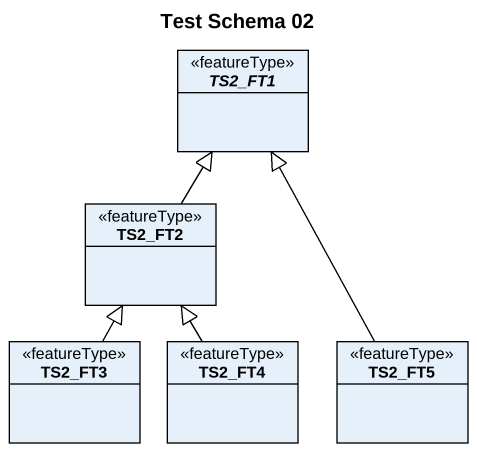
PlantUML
@startuml
title Test Schema 02
hide circle
hide empty members
abstract class TS2_FT1 <<featureType>>
class TS2_FT2 <<featureType>>
class TS2_FT3 <<featureType>>
class TS2_FT4 <<featureType>>
class TS2_FT5 <<featureType>>
TS2_FT2 -up-|> TS2_FT1
TS2_FT3 -up-|> TS2_FT2
TS2_FT4 -up-|> TS2_FT2
TS2_FT5 -up-|> TS2_FT1
@enduml
